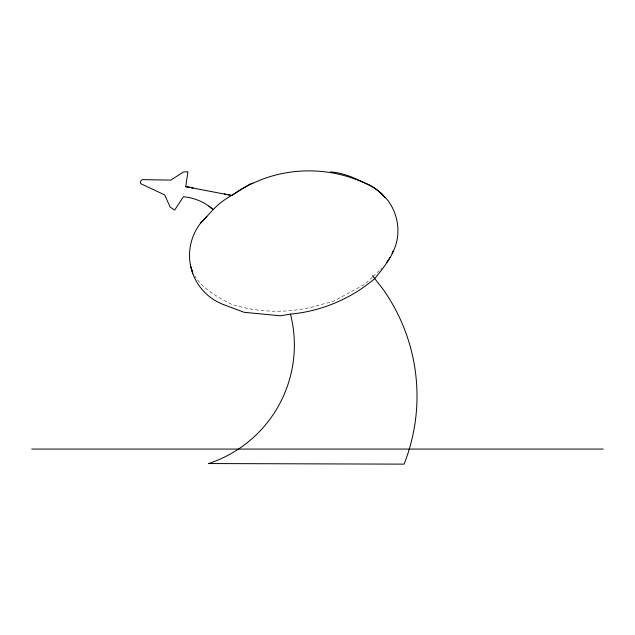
<?xml version="1.0" encoding="UTF-8"?>
<svg xmlns="http://www.w3.org/2000/svg" width="635" height="635" viewBox="0 0 635 635"><rect width="100%" height="100%" fill="white"/><g stroke="black" fill="none" stroke-linecap="round" stroke-linejoin="round"><path stroke-width="0.48" stroke-dasharray="3.17 2.38" d="M380.603 269.264L381.802 267.922M372.34 277.106L364.76 284.29L332.724 301.673L322.842 304.046A151.257 151.257 0 0 1 231.394 304.252C217.741 297.061 203.271 289.369 194.77 275.963M373.023 276.447L379.23 270.566"/><path stroke-width="0.95" d="M252.881 183.229L249.587 184.237L231.624 195.469L185.722 186.642L187.92 171.767L183.499 171.966L170.847 180.102L142.55 179.634A2.873 2.873 0 0 0 140.668 183.634L164.679 194.921L170.228 207.169L174.665 210.082L183.404 196.771A50.895 50.895 0 0 1 213.193 209.613A76.724 76.724 0 0 1 231.624 195.469L241.419 189.151L251.73 183.706L262.477 179.189A133.763 133.763 0 0 1 364.696 183.039L373.594 187.365L381.492 193.326L388.088 200.708A50.927 50.927 0 0 1 397.383 238.228C394.803 253.889 384.485 266.621 374.729 278.574A151.257 151.257 0 0 1 290.473 314.119L280.448 315.801L244.173 312.317L223.71 304.673M223.718 304.649A52.562 52.562 0 0 1 200.731 222.972L213.193 209.613L208.907 206.161M200.771 222.917L206.899 216.368M31.75 449.072L603.25 449.072M185.722 186.642L193.072 187.889L189.222 187.23M224.353 193.905L231.624 195.469M372.491 275.717L382.786 288.901A185.214 185.214 0 0 1 404.09 464.137L208.613 463.55A124.777 124.777 0 0 0 290.473 314.119M191.643 269.494L192.818 271.923M190.452 265.247L192.881 273.891M393.16 250.841A52.578 52.578 0 0 1 392.081 253.317M390.017 257.294A52.578 52.578 0 0 1 386.564 262.557M384.913 197.564A52.578 52.578 0 0 0 383.746 196.207L377.238 190.032L369.84 185.087L353.147 177.649A76.724 76.724 0 0 0 330.652 171.831"/></g></svg>
